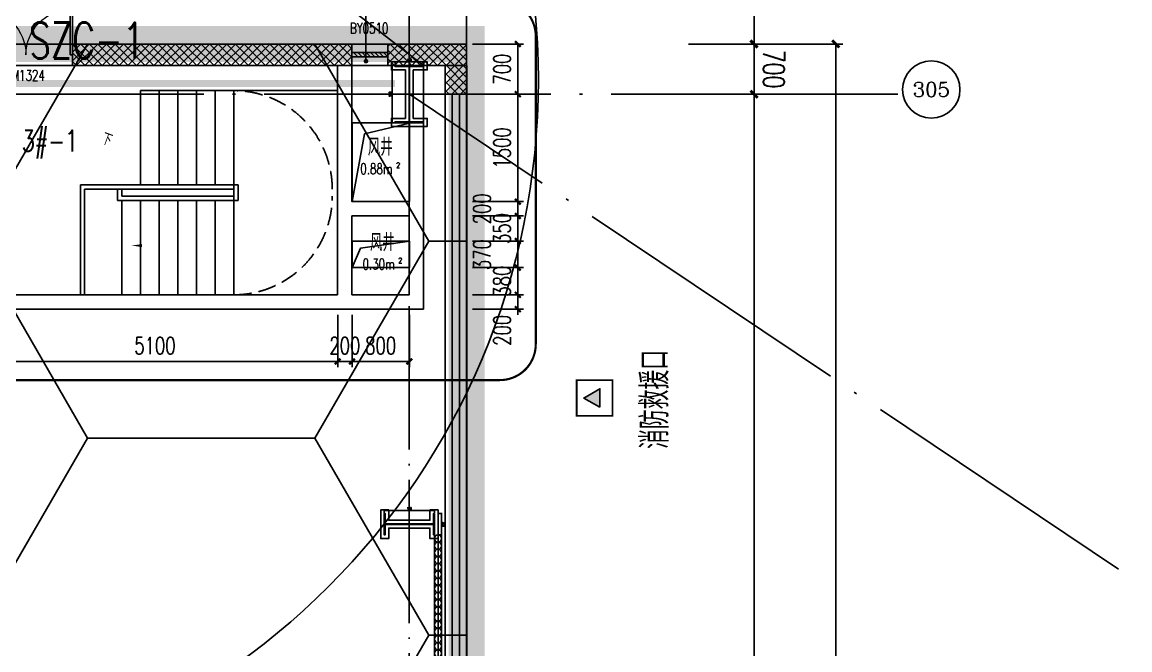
# Model space of a CAD drawing. Extents: x -821772 to -21949, y 506164 to 1049594.
# Drawn here: x -134257 to -118800, y 612966 to 621725 of the extents above; entities that cross this region are included whole.
import ezdxf
from ezdxf.enums import TextEntityAlignment as Align
from ezdxf.xclip import XClip

# ---------------------------------------------------------------- set-up
doc = ezdxf.new("R2010")
doc.units = 0
doc.header["$LTSCALE"] = 1000
doc.header["$MEASUREMENT"] = 0
doc.header["$XCLIPFRAME"] = 2
for name, pattern in [('10平面20250807_t3$0$CENTER', [2, 1.25, -0.25, 0.25, -0.25]), ('10平面20250807_t3$0$DASH', [0.35, 0.25, -0.1]), ('10平面20250807_t3$0$DOTE', [2.42, 2, -0.2, 0.02, -0.2]), ('DASH', [0.35, 0.25, -0.1])]:
    doc.linetypes.add(name, pattern=pattern)
doc.layers.get('Defpoints').update_dxf_attribs({"color": 210})
for name, color, linetype, lineweight in [('1-防火分区线', 201, 'DASH', 50), ('10平面20250807_t3$0$THIN', 8, 'Continuous', 0), ('10平面20250807_t3$0$柱间支撑', 8, '10平面20250807_t3$0$CENTER', 0)]:
    doc.layers.add(name, color=color, linetype=linetype, lineweight=lineweight)
for name, color, linetype in [('10平面20250807_t3$0$10平面$0$WINDOW', 8, 'Continuous'), ('10平面20250807_t3$0$10平面$0$WINDOW_TEXT', 8, 'Continuous'), ('10平面20250807_t3$0$A-AXIS-D', 8, 'Continuous'), ('10平面20250807_t3$0$A-AXIS-DOTE', 8, '10平面20250807_t3$0$DOTE'), ('10平面20250807_t3$0$A-AXIS-DP', 8, 'Continuous'), ('10平面20250807_t3$0$A-AXIS-SYMB', 8, 'Continuous'), ('10平面20250807_t3$0$A-HATCH-2', 8, 'Continuous'), ('10平面20250807_t3$0$A-HRAIL', 8, 'Continuous'), ('10平面20250807_t3$0$A-LIN-V', 8, 'Continuous'), ('10平面20250807_t3$0$A-STAIR', 8, 'Continuous'), ('10平面20250807_t3$0$A-TEXT', 8, 'Continuous'), ('10平面20250807_t3$0$A-WINDOW', 8, 'Continuous'), ('10平面20250807_t3$0$A-防火门窗', 8, 'Continuous'), ('10平面20250807_t3$0$AS-COLN', 8, 'Continuous'), ('10平面20250807_t3$0$AS-WALL', 8, 'Continuous'), ('10平面20250807_t3$0$AS-结构边线层', 8, 'Continuous'), ('10平面20250807_t3$0$CURTWALL', 8, 'Continuous'), ('10平面20250807_t3$0$DIM_ELEV', 8, 'Continuous'), ('10平面20250807_t3$0$DIM_SYMB', 8, 'Continuous'), ('10平面20250807_t3$0$PUB_HATCH', 8, 'Continuous'), ('10平面20250807_t3$0$PUB_TEXT', 8, 'Continuous'), ('10平面20250807_t3$0$RP-N2-01$0$$0$A-WIND-J', 8, 'Continuous'), ('10平面20250807_t3$0$RP-N2-01$0$A-WIND-J', 8, 'Continuous'), ('10平面20250807_t3$0$SB_ZF消火栓', 10, 'Continuous'), ('10平面20250807_t3$0$SB_ZF消火栓M', 10, 'Continuous'), ('10平面20250807_t3$0$建-文字', 8, 'Continuous'), ('10平面20250807_t3$0$建-窗', 8, 'Continuous'), ('10平面20250807_t3$0$建-箭头', 8, 'Continuous'), ('10平面20250807_t3$0$建-门窗编号', 8, 'Continuous'), ('PUB_HATCH', 8, 'Continuous')]:
    doc.layers.add(name, color=color, linetype=linetype)
doc.styles.add('10平面20250807_t3$0$10平面$0$_TCH_WINDOW', font='SIMPLEX', dxfattribs={"height": 3.5, "bigfont": 'GBCBIG'})
doc.styles.add('10平面20250807_t3$0$_TCH_AXIS', font='COMPLEX', dxfattribs={"bigfont": 'GBCBIG'})
doc.styles.add('10平面20250807_t3$0$_TCH_DIM', font='SIMPLEX', dxfattribs={"bigfont": 'GBCBIG'})
doc.styles.add('10平面20250807_t3$0$_TCH_DIM_T3', font='SIMPLEX', dxfattribs={"width": 0.705882, "bigfont": 'GBCBIG'})
doc.styles.add('10平面20250807_t3$0$A-AREA', font='SIMPLEX', dxfattribs={"bigfont": 'GBCBIG'})
doc.styles.add('10平面20250807_t3$0$A-DIM_T3', font='SIMPLEX', dxfattribs={"width": 0.705882, "bigfont": 'GBCBIG'})
doc.styles.add('10平面20250807_t3$0$A-STANDARD', font='SIMPLEX', dxfattribs={"bigfont": 'GBCBIG'})
doc.styles.add('10平面20250807_t3$0$A-WIN-LABEL', font='SIMPLEX', dxfattribs={"bigfont": 'GBCBIG'})
doc.styles.add('10平面20250807_t3$0$TSSD_Rein', font='tj-romans1.shx', dxfattribs={"width": 0.7, "bigfont": 'tj-hztxt.shx'})
doc.dimstyles.new('10平面20250807_t3$0$_TCH_ARCH&&10', dxfattribs={"dimtxt": 29.75, "dimasz": 10, "dimexe": 10, "dimexo": 10, "dimgap": 12.625, "dimtad": 1, "dimdec": 0, "dimzin": 0, "dimdsep": 46, "dimtxsty": '10平面20250807_t3$0$_TCH_DIM_T3', "dimblk": '10平面20250807_t3$0$_ArchTick', "dimcen": 0.09, "dimclrt": 7, "dimazin": 2, "dimtfac": 1, "dimtdec": 0, "dimtix": 1, "dimtmove": 2, "dimatfit": 3, "dimfxl": 0, "dimtolj": 1, "dimtzin": 0, "dimarcsym": 0})
doc.dimstyles.new('10平面20250807_t3$0$_TCH_ARCH&&100', dxfattribs={"dimtxt": 297.5, "dimasz": 100, "dimexe": 100, "dimexo": 100, "dimgap": 126.25, "dimtad": 1, "dimdec": 0, "dimzin": 0, "dimdsep": 46, "dimtxsty": '10平面20250807_t3$0$_TCH_DIM_T3', "dimblk": '10平面20250807_t3$0$_ArchTick', "dimcen": 0.09, "dimclrt": 7, "dimazin": 2, "dimtfac": 1, "dimtdec": 0, "dimtix": 1, "dimtmove": 2, "dimatfit": 3, "dimfxl": 0, "dimtolj": 1, "dimtzin": 0, "dimarcsym": 0})
doc.dimstyles.new('10平面20250807_t3$0$_TCH_ARCH&&80', dxfattribs={"dimtxt": 238, "dimasz": 80, "dimexe": 80, "dimexo": 80, "dimgap": 101, "dimtad": 1, "dimdec": 0, "dimzin": 0, "dimdsep": 46, "dimtxsty": '10平面20250807_t3$0$_TCH_DIM_T3', "dimblk": '10平面20250807_t3$0$_ArchTick', "dimcen": 0.09, "dimclrt": 7, "dimazin": 2, "dimtfac": 1, "dimtdec": 0, "dimtix": 1, "dimtmove": 2, "dimatfit": 3, "dimfxl": 0, "dimtolj": 1, "dimtzin": 0, "dimarcsym": 0})
doc.dimstyles.new('10平面20250807_t3$0$A-DIM&&100', dxfattribs={"dimtxt": 297.5, "dimasz": 100, "dimexe": 100, "dimexo": 100, "dimgap": 126.25, "dimtad": 1, "dimdec": 0, "dimzin": 0, "dimdsep": 46, "dimtxsty": '10平面20250807_t3$0$A-DIM_T3', "dimblk": '10平面20250807_t3$0$_ArchTick', "dimcen": 0.09, "dimclrt": 7, "dimazin": 2, "dimtfac": 1, "dimtdec": 0, "dimtix": 1, "dimtmove": 2, "dimatfit": 3, "dimfxl": 0, "dimtolj": 1, "dimtzin": 0, "dimarcsym": 0})
pattern_1 = [(45, (60, 0), (-60.000061, 60.000061), []), (135, (60, 0), (-60.000061, -60.000061), [])]

# ---------------------------------------------------------------- blocks, each defined once
blk = doc.blocks.new('10平面20250807_t3$0$_ArchTick')
at = {"color": 0, "linetype": 'ByBlock', "const_width": 0.4}
blk.add_lwpolyline([(-0.5, -0.5), (0.5, 0.5)], dxfattribs=at)
blk = doc.blocks.new('*D9966')
at = {"layer": '10平面20250807_t3$0$A-AXIS-D', "color": 0, "lineweight": -2}
for p, q in [((95776, -165400), (96792, -165400)), ((96692, -165400), (96692, -183400)), ((95776, -183400), (96792, -183400))]:
    blk.add_line(p, q, dxfattribs=at)
at = {"layer": 'Defpoints', "color": 0}
for p in [(95676, -165400), (95676, -183400), (96692, -183400)]:
    blk.add_point(p, dxfattribs=at)
at = {"layer": '10平面20250807_t3$0$A-AXIS-D', "color": 0, "lineweight": -2, "xscale": 100, "yscale": 100, "zscale": 100}
for p, rotation in [((96692, -165400), 90), ((96692, -183400), 270)]:
    blk.add_blockref('10平面20250807_t3$0$_ArchTick', p, dxfattribs=dict(at, rotation=rotation))
at = {"layer": '10平面20250807_t3$0$A-AXIS-D', "color": 7, "insert": (96967, -174400), "char_height": 297.5, "attachment_point": 5, "rotation": 270, "style": '10平面20250807_t3$0$A-DIM_T3'}
blk.add_mtext('\\A1;18000', dxfattribs=at)
blk = doc.blocks.new('*D9967')
at = {"layer": '10平面20250807_t3$0$A-AXIS-D', "color": 0, "lineweight": -2}
for p, q in [((95776, -183400), (96792, -183400)), ((96692, -183400), (96692, -184100)), ((95776, -184100), (96792, -184100))]:
    blk.add_line(p, q, dxfattribs=at)
at = {"layer": 'Defpoints', "color": 0}
for p in [(95676, -183400), (95676, -184100), (96692, -184100)]:
    blk.add_point(p, dxfattribs=at)
at = {"layer": '10平面20250807_t3$0$A-AXIS-D', "color": 0, "lineweight": -2, "xscale": 100, "yscale": 100, "zscale": 100}
for p, rotation in [((96692, -183400), 90), ((96692, -184100), 270)]:
    blk.add_blockref('10平面20250807_t3$0$_ArchTick', p, dxfattribs=dict(at, rotation=rotation))
at = {"layer": '10平面20250807_t3$0$A-AXIS-D', "color": 7, "insert": (96967, -183750), "char_height": 297.5, "attachment_point": 5, "rotation": 270, "style": '10平面20250807_t3$0$A-DIM_T3'}
blk.add_mtext('\\A1;700', dxfattribs=at)
blk = doc.blocks.new('*D9968')
at = {"layer": '10平面20250807_t3$0$A-AXIS-D', "color": 0, "lineweight": -2}
for p, q in [((95776, -184100), (96792, -184100)), ((96692, -184100), (96692, -202050)), ((95776, -202050), (96792, -202050))]:
    blk.add_line(p, q, dxfattribs=at)
at = {"layer": 'Defpoints', "color": 0}
for p in [(95676, -184100), (95676, -202050), (96692, -202050)]:
    blk.add_point(p, dxfattribs=at)
at = {"layer": '10平面20250807_t3$0$A-AXIS-D', "color": 0, "lineweight": -2, "xscale": 100, "yscale": 100, "zscale": 100}
for p, rotation in [((96692, -184100), 90), ((96692, -202050), 270)]:
    blk.add_blockref('10平面20250807_t3$0$_ArchTick', p, dxfattribs=dict(at, rotation=rotation))
at = {"layer": '10平面20250807_t3$0$A-AXIS-D', "color": 7, "insert": (96967, -193075), "char_height": 297.5, "attachment_point": 5, "rotation": 270, "style": '10平面20250807_t3$0$A-DIM_T3'}
blk.add_mtext('\\A1;17950', dxfattribs=at)
blk = doc.blocks.new('*D10047')
at = {"layer": '10平面20250807_t3$0$A-AXIS-D', "color": 0, "lineweight": -2}
for p, q in [((96036, -183400), (97932, -183400)), ((97832, -183400), (97832, -256600)), ((96036, -256600), (97932, -256600))]:
    blk.add_line(p, q, dxfattribs=at)
at = {"layer": 'Defpoints', "color": 0}
for p in [(95936, -183400), (95936, -256600), (97832, -256600)]:
    blk.add_point(p, dxfattribs=at)
at = {"layer": '10平面20250807_t3$0$A-AXIS-D', "color": 0, "lineweight": -2, "xscale": 100, "yscale": 100, "zscale": 100}
for p, rotation in [((97832, -183400), 90), ((97832, -256600), 270)]:
    blk.add_blockref('10平面20250807_t3$0$_ArchTick', p, dxfattribs=dict(at, rotation=rotation))
at = {"layer": '10平面20250807_t3$0$A-AXIS-D', "color": 7, "insert": (98107, -220000), "char_height": 297.5, "attachment_point": 5, "rotation": 270, "style": '10平面20250807_t3$0$_TCH_DIM_T3'}
blk.add_mtext('\\A1;73200', dxfattribs=at)
blk = doc.blocks.new('10平面20250807_t3$0$43243')
at = {"layer": '10平面20250807_t3$0$AS-结构边线层'}
blk.add_lwpolyline([(-155994, 548520), (-146454, 548520), (-146454, 549070), (-144354, 549070), (-144354, 548520), (-128354, 548520), (-128354, 548810), (-128054, 548810), (-128054, 561350), (-131054, 561350), (-131054, 565490), (-128054, 565490), (-128054, 594490), (-131055, 594490), (-131055, 601390), (-128054, 601390), (-128054, 621120), (-128354, 621120), (-144354, 621120), (-144354, 620570), (-146454, 620570), (-146454, 621120), (-155994, 621120)], dxfattribs=at)
at = {"layer": '10平面20250807_t3$0$AS-结构边线层', "ltscale": 100}
for points in [[(-129654, 620320), (-128854, 620320), (-128854, 619220), (-129654, 619220)], [(-129654, 618670), (-128854, 618670), (-128854, 618300), (-129654, 618300)]]:
    blk.add_lwpolyline(points, close=True, dxfattribs=at)
for points in [[(-129654, 619220), (-129480, 620165), (-128854, 620315)], [(-129654, 618300), (-129535, 618572), (-128854, 618670)]]:
    blk.add_lwpolyline(points, dxfattribs=at)
blk = doc.blocks.new('*D10492')
at = {"layer": '10平面20250807_t3$0$A-AXIS-DP', "color": 0, "lineweight": -2}
for p, q in [((-165054, 621030), (-165054, 621079)), ((-165054, 621069), (-164654, 621069)), ((-164654, 621030), (-164654, 621079))]:
    blk.add_line(p, q, dxfattribs=at)
at = {"layer": 'Defpoints', "color": 0}
for p in [(-164654, 621069), (-165054, 621020), (-164654, 621020)]:
    blk.add_point(p, dxfattribs=at)
at = {"layer": '10平面20250807_t3$0$A-AXIS-DP', "color": 0, "lineweight": -2, "xscale": 10, "yscale": 10, "zscale": 10, "rotation": 180}
blk.add_blockref('10平面20250807_t3$0$_ArchTick', (-165054, 621069), dxfattribs=at)
at = {"layer": '10平面20250807_t3$0$A-AXIS-DP', "color": 0, "lineweight": -2, "xscale": 10, "yscale": 10, "zscale": 10}
blk.add_blockref('10平面20250807_t3$0$_ArchTick', (-164654, 621069), dxfattribs=at)
at = {"layer": '10平面20250807_t3$0$A-AXIS-DP', "color": 7, "insert": (-164854, 621096), "char_height": 29.8, "attachment_point": 5, "style": '10平面20250807_t3$0$_TCH_DIM_T3'}
blk.add_mtext('\\A1;400', dxfattribs=at)
blk = doc.blocks.new('*D10493')
at = {"layer": '10平面20250807_t3$0$A-AXIS-DP', "color": 0, "lineweight": -2}
for p, q in [((-165064, 621020), (-165105, 621020)), ((-165095, 620220), (-165095, 621020)), ((-165064, 620220), (-165105, 620220))]:
    blk.add_line(p, q, dxfattribs=at)
at = {"layer": 'Defpoints', "color": 0}
for p in [(-165095, 621020), (-165054, 621020), (-165054, 620220)]:
    blk.add_point(p, dxfattribs=at)
at = {"layer": '10平面20250807_t3$0$A-AXIS-DP', "color": 0, "lineweight": -2, "xscale": 10, "yscale": 10, "zscale": 10}
for p, rotation in [((-165095, 621020), 90), ((-165095, 620220), 270)]:
    blk.add_blockref('10平面20250807_t3$0$_ArchTick', p, dxfattribs=dict(at, rotation=rotation))
at = {"layer": '10平面20250807_t3$0$A-AXIS-DP', "color": 7, "insert": (-165123, 620620), "char_height": 29.8, "attachment_point": 5, "rotation": 90, "style": '10平面20250807_t3$0$_TCH_DIM_T3'}
blk.add_mtext('\\A1;800', dxfattribs=at)
blk = doc.blocks.new('*D10488')
at = {"layer": '10平面20250807_t3$0$A-AXIS-DP', "color": 0, "lineweight": -2}
for p, q in [((-195790, 766880), (-195790, 766929)), ((-195790, 766919), (-195490, 766919)), ((-195490, 766880), (-195490, 766929))]:
    blk.add_line(p, q, dxfattribs=at)
at = {"layer": 'Defpoints', "color": 0}
for p in [(-195790, 766870), (-195490, 766919), (-195490, 766870)]:
    blk.add_point(p, dxfattribs=at)
at = {"layer": '10平面20250807_t3$0$A-AXIS-DP', "color": 0, "lineweight": -2, "xscale": 10, "yscale": 10, "zscale": 10, "rotation": 180}
blk.add_blockref('10平面20250807_t3$0$_ArchTick', (-195790, 766919), dxfattribs=at)
at = {"layer": '10平面20250807_t3$0$A-AXIS-DP', "color": 0, "lineweight": -2, "xscale": 10, "yscale": 10, "zscale": 10}
blk.add_blockref('10平面20250807_t3$0$_ArchTick', (-195490, 766919), dxfattribs=at)
at = {"layer": '10平面20250807_t3$0$A-AXIS-DP', "color": 7, "insert": (-195640, 766946), "char_height": 29.8, "attachment_point": 5, "style": '10平面20250807_t3$0$_TCH_DIM_T3'}
blk.add_mtext('\\A1;300', dxfattribs=at)
blk = doc.blocks.new('*D10489')
at = {"layer": '10平面20250807_t3$0$A-AXIS-DP', "color": 0, "lineweight": -2}
for p, q in [((-195800, 766820), (-195841, 766820)), ((-195831, 766120), (-195831, 766820)), ((-195800, 766120), (-195841, 766120))]:
    blk.add_line(p, q, dxfattribs=at)
at = {"layer": 'Defpoints', "color": 0}
for p in [(-195831, 766820), (-195790, 766820), (-195790, 766120)]:
    blk.add_point(p, dxfattribs=at)
at = {"layer": '10平面20250807_t3$0$A-AXIS-DP', "color": 0, "lineweight": -2, "xscale": 10, "yscale": 10, "zscale": 10}
for p, rotation in [((-195831, 766820), 90), ((-195831, 766120), 270)]:
    blk.add_blockref('10平面20250807_t3$0$_ArchTick', p, dxfattribs=dict(at, rotation=rotation))
at = {"layer": '10平面20250807_t3$0$A-AXIS-DP', "color": 7, "insert": (-195859, 766470), "char_height": 29.8, "attachment_point": 5, "rotation": 90, "style": '10平面20250807_t3$0$_TCH_DIM_T3'}
blk.add_mtext('\\A1;700', dxfattribs=at)
blk = doc.blocks.new('10平面20250807_t3$0$RP-N2-01$0$$0$xfjy')
at = {"layer": '10平面20250807_t3$0$RP-N2-01$0$$0$A-WIND-J'}
h = blk.add_hatch(color=256, dxfattribs=at)
h.dxf.hatch_style = 1
h.paths.add_polyline_path([(1141876, -26214), (1142135, -26214), (1142005, -25989)])
at = {"layer": '10平面20250807_t3$0$RP-N2-01$0$$0$A-WIND-J', "const_width": 25}
blk.add_lwpolyline([(1141755, -25889), (1141755, -26389), (1142255, -26389), (1142255, -25889)], close=True, dxfattribs=at)
at = {"layer": '10平面20250807_t3$0$RP-N2-01$0$$0$A-WIND-J'}
for points in [[(1141755, -26389), (1142255, -26389), (1142255, -25889), (1141755, -25889)], [(1141876, -26214), (1142135, -26214), (1142005, -25989)]]:
    blk.add_lwpolyline(points, close=True, dxfattribs=at)
blk = doc.blocks.new('10平面20250807_t3$0$RP-N2-01$0$xfjy')
at = {"layer": '10平面20250807_t3$0$RP-N2-01$0$$0$A-WIND-J'}
blk.add_blockref('10平面20250807_t3$0$RP-N2-01$0$$0$xfjy', (0, 0), dxfattribs=at)
blk = doc.blocks.new('10平面20250807_t3$0$1232')
at = {"layer": '10平面20250807_t3$0$RP-N2-01$0$A-WIND-J', "rotation": 90}
blk.add_blockref('10平面20250807_t3$0$RP-N2-01$0$xfjy', (-152409, -525525, 0), dxfattribs=at)
at = {"layer": '10平面20250807_t3$0$A-TEXT', "style": '10平面20250807_t3$0$_TCH_DIM'}
blk.add_text('消防救援口', height=384.1, rotation=90, dxfattribs=at).set_placement((-125237, 615769, 0))
blk = doc.blocks.new('10平面20250807_t3$0$3132')
at = {"layer": '10平面20250807_t3$0$DIM_ELEV', "linetype": '10平面20250807_t3$0$DASH', "const_width": 30}
blk.add_lwpolyline([(-136740, 622030), (-127590, 622030, -0.414214), (-127090, 621530), (-127090, 617230, -0.414214), (-127590, 616730), (-136740, 616730, -0.414214), (-137240, 617230), (-137240, 621530, -0.414214)], format="xyb", close=True, dxfattribs=at)
blk = doc.blocks.new('10平面20250807_t3$0$23124232432')
at = {"layer": '10平面20250807_t3$0$柱间支撑', "const_width": 100}
blk.add_lwpolyline([(-129054, 620870), (-137654, 620870)], dxfattribs=at)
at = {"layer": '10平面20250807_t3$0$THIN', "style": '10平面20250807_t3$0$TSSD_Rein', "width": 0.7}
blk.add_text('SZC-1', height=500, dxfattribs=at).set_placement((-133354, 621070), align=Align.BOTTOM_CENTER)
blk = doc.blocks.new('10平面20250807_t3$0$99平面图例外参$0$$LinePat$圆环')
for points in [[(0, 150), (300, 150)], [(0, 0), (300, 0)], [(0, -150), (300, -150)]]:
    blk.add_lwpolyline(points)
at = {"color": 0}
blk.add_circle((150, 0), 150, dxfattribs=at)
blk = doc.blocks.new('10平面20250807_t3$0$34242343243')
at = {"layer": '10平面20250807_t3$0$A-HRAIL', "xscale": -0.3341019207554806, "yscale": 0.3333333333333333, "zscale": 0.3333333333333333, "rotation": 90}
for p in [(-128454, 614570), (-128454, 614469), (-128454, 614369), (-128454, 614269), (-128454, 614169), (-128454, 614068), (-128454, 613968), (-128454, 613868), (-128454, 613768), (-128454, 613667), (-128454, 613567), (-128454, 613467), (-128454, 613367), (-128454, 613267), (-128454, 613166), (-128454, 613066), (-128454, 612966)]:
    blk.add_blockref('10平面20250807_t3$0$99平面图例外参$0$$LinePat$圆环', p, dxfattribs=at)
blk = doc.blocks.new('10平面20250807_t3$0$324324')
at = {"layer": '10平面20250807_t3$0$A-STAIR'}
for p, q in [((-28320, -15058), (-28320, -13743)), ((-28060, -15058), (-28060, -13743)), ((-27800, -15058), (-27800, -13743)), ((-27540, -15058), (-27540, -13743)), ((-27280, -15058), (-27280, -13743)), ((-27020, -15058), (-27020, -13743)), ((-25570, -13743), (-27020, -13743)), ((-27020, -13743), (-27020, -16593)), ((-25570, -16593), (-25570, -13743)), ((-26960, -15058), (-29160, -15058)), ((-29160, -15058), (-29160, -16593)), ((-27020, -15118), (-29100, -15118)), ((-29100, -15118), (-29100, -16593)), ((-28640, -15278), (-28640, -15118)), ((-27020, -15118), (-28580, -15118)), ((-28580, -15218), (-28580, -15118)), ((-27020, -15218), (-27020, -15118)), ((-26960, -15278), (-26960, -15058)), ((-28640, -15278), (-26960, -15278)), ((-28580, -15218), (-27020, -15218)), ((-28580, -15218), (-27020, -15218)), ((-28580, -15278), (-28580, -16593)), ((-28320, -15278), (-28320, -16593)), ((-28060, -15278), (-28060, -16593)), ((-27800, -15278), (-27800, -16593)), ((-27540, -15278), (-27540, -16593)), ((-27280, -15278), (-27280, -16593)), ((-27020, -15278), (-27020, -16593)), ((-27020, -16593), (-25570, -16593))]:
    blk.add_line(p, q, dxfattribs=at)
at = {"layer": '10平面20250807_t3$0$A-WINDOW', "color": 9, "linetype": '10平面20250807_t3$0$DASH'}
for points in [[(-27020, -13743, -0.414214), (-25645, -15118)], [(-27020, -16593, 0.414214), (-25645, -15218)]]:
    blk.add_lwpolyline(points, format="xyb", dxfattribs=at)
blk = doc.blocks.new('10平面20250807_t3$0$A$C5D961328')
at = {"layer": '10平面20250807_t3$0$A-LIN-V', "ltscale": 500}
blk.add_circle((350, 40), 10001, dxfattribs=at)
blk = doc.blocks.new('10平面20250807_t3$0$we42342343234')
at = {"layer": '10平面20250807_t3$0$SB_ZF消火栓M', "xscale": -1, "rotation": 180}
blk.add_blockref('10平面20250807_t3$0$A$C5D961328', (-137404, 620960), dxfattribs=at)
blk = doc.blocks.new('10平面20250807_t3$0$234243242332')
at = {"layer": '10平面20250807_t3$0$SB_ZF消火栓'}
blk.add_blockref('10平面20250807_t3$0$we42342343234', (0, 0), dxfattribs=at)
blk = doc.blocks.new('*D11705')
at = {"layer": '10平面20250807_t3$0$A-AXIS-DP', "color": 0, "lineweight": -2}
for p, q in [((-129654, 617640), (-129654, 616910)), ((-128854, 617640), (-128854, 616910)), ((-129654, 616990), (-128854, 616990))]:
    blk.add_line(p, q, dxfattribs=at)
at = {"layer": 'Defpoints', "color": 0}
for p in [(-129654, 617720), (-128854, 617720), (-128854, 616990)]:
    blk.add_point(p, dxfattribs=at)
at = {"layer": '10平面20250807_t3$0$A-AXIS-DP', "color": 0, "lineweight": -2, "xscale": 80, "yscale": 80, "zscale": 80, "rotation": 180}
blk.add_blockref('10平面20250807_t3$0$_ArchTick', (-129654, 616990), dxfattribs=at)
at = {"layer": '10平面20250807_t3$0$A-AXIS-DP', "color": 0, "lineweight": -2, "xscale": 80, "yscale": 80, "zscale": 80}
blk.add_blockref('10平面20250807_t3$0$_ArchTick', (-128854, 616990), dxfattribs=at)
at = {"layer": '10平面20250807_t3$0$A-AXIS-DP', "color": 7, "insert": (-129254, 617210), "char_height": 238, "attachment_point": 5, "style": '10平面20250807_t3$0$_TCH_DIM_T3'}
blk.add_mtext('\\A1;800', dxfattribs=at)
blk = doc.blocks.new('*D11706')
at = {"layer": '10平面20250807_t3$0$A-AXIS-DP', "color": 0, "lineweight": -2}
for p, q in [((-129854, 617640), (-129854, 616910)), ((-129654, 617640), (-129654, 616910)), ((-129854, 616990), (-129934, 616990)), ((-129854, 616990), (-129654, 616990)), ((-129654, 616990), (-129574, 616990))]:
    blk.add_line(p, q, dxfattribs=at)
at = {"layer": 'Defpoints', "color": 0}
for p in [(-129854, 617720), (-129654, 617720), (-129654, 616990)]:
    blk.add_point(p, dxfattribs=at)
at = {"layer": '10平面20250807_t3$0$A-AXIS-DP', "color": 0, "lineweight": -2, "xscale": 80, "yscale": 80, "zscale": 80}
blk.add_blockref('10平面20250807_t3$0$_ArchTick', (-129854, 616990), dxfattribs=at)
at = {"layer": '10平面20250807_t3$0$A-AXIS-DP', "color": 0, "lineweight": -2, "xscale": 80, "yscale": 80, "zscale": 80, "rotation": 180}
blk.add_blockref('10平面20250807_t3$0$_ArchTick', (-129654, 616990), dxfattribs=at)
at = {"layer": '10平面20250807_t3$0$A-AXIS-DP', "color": 7, "insert": (-129754, 617210), "char_height": 238, "attachment_point": 5, "style": '10平面20250807_t3$0$_TCH_DIM_T3'}
blk.add_mtext('\\A1;200', dxfattribs=at)
blk = doc.blocks.new('*D11707')
at = {"layer": '10平面20250807_t3$0$A-AXIS-DP', "color": 0, "lineweight": -2}
for p, q in [((-134954, 617640), (-134954, 616910)), ((-129854, 617640), (-129854, 616910)), ((-134954, 616990), (-129854, 616990))]:
    blk.add_line(p, q, dxfattribs=at)
at = {"layer": 'Defpoints', "color": 0}
for p in [(-134954, 617720), (-129854, 617720), (-129854, 616990)]:
    blk.add_point(p, dxfattribs=at)
at = {"layer": '10平面20250807_t3$0$A-AXIS-DP', "color": 0, "lineweight": -2, "xscale": 80, "yscale": 80, "zscale": 80, "rotation": 180}
blk.add_blockref('10平面20250807_t3$0$_ArchTick', (-134954, 616990), dxfattribs=at)
at = {"layer": '10平面20250807_t3$0$A-AXIS-DP', "color": 0, "lineweight": -2, "xscale": 80, "yscale": 80, "zscale": 80}
blk.add_blockref('10平面20250807_t3$0$_ArchTick', (-129854, 616990), dxfattribs=at)
at = {"layer": '10平面20250807_t3$0$A-AXIS-DP', "color": 7, "insert": (-132404, 617210), "char_height": 238, "attachment_point": 5, "style": '10平面20250807_t3$0$_TCH_DIM_T3'}
blk.add_mtext('\\A1;5100', dxfattribs=at)
blk = doc.blocks.new('*D11820')
at = {"layer": '10平面20250807_t3$0$A-AXIS-DP', "color": 0, "lineweight": -2}
for p, q in [((-127340, 617920), (-127340, 618000)), ((-127974, 617920), (-127260, 617920)), ((-127340, 617720), (-127340, 617920)), ((-127974, 617720), (-127260, 617720)), ((-127340, 617720), (-127340, 617640))]:
    blk.add_line(p, q, dxfattribs=at)
at = {"layer": 'Defpoints', "color": 0}
for p in [(-128054, 617920), (-127340, 617920), (-128054, 617720)]:
    blk.add_point(p, dxfattribs=at)
at = {"layer": '10平面20250807_t3$0$A-AXIS-DP', "color": 0, "lineweight": -2, "xscale": 80, "yscale": 80, "zscale": 80}
for p, rotation in [((-127340, 617920), 270), ((-127340, 617720), 90)]:
    blk.add_blockref('10平面20250807_t3$0$_ArchTick', p, dxfattribs=dict(at, rotation=rotation))
at = {"layer": '10平面20250807_t3$0$A-AXIS-DP', "color": 7, "insert": (-127560, 617424), "char_height": 238, "attachment_point": 5, "rotation": 90, "style": '10平面20250807_t3$0$_TCH_DIM_T3'}
blk.add_mtext('\\A1;200', dxfattribs=at)
blk = doc.blocks.new('*D11821')
at = {"layer": '10平面20250807_t3$0$A-AXIS-DP', "color": 0, "lineweight": -2}
for p, q in [((-127974, 618300), (-127260, 618300)), ((-127340, 618300), (-127340, 618380)), ((-127340, 617920), (-127340, 618300)), ((-127974, 617920), (-127260, 617920)), ((-127340, 617920), (-127340, 617840))]:
    blk.add_line(p, q, dxfattribs=at)
at = {"layer": 'Defpoints', "color": 0}
for p in [(-128054, 618300), (-127340, 618300), (-128054, 617920)]:
    blk.add_point(p, dxfattribs=at)
at = {"layer": '10平面20250807_t3$0$A-AXIS-DP', "color": 0, "lineweight": -2, "xscale": 80, "yscale": 80, "zscale": 80}
for p, rotation in [((-127340, 618300), 270), ((-127340, 617920), 90)]:
    blk.add_blockref('10平面20250807_t3$0$_ArchTick', p, dxfattribs=dict(at, rotation=rotation))
at = {"layer": '10平面20250807_t3$0$A-AXIS-DP', "color": 7, "insert": (-127560, 618110), "char_height": 238, "attachment_point": 5, "rotation": 90, "style": '10平面20250807_t3$0$_TCH_DIM_T3'}
blk.add_mtext('\\A1;380', dxfattribs=at)
blk = doc.blocks.new('*D11822')
at = {"layer": '10平面20250807_t3$0$A-AXIS-DP', "color": 0, "lineweight": -2}
for p, q in [((-127974, 618670), (-127260, 618670)), ((-127340, 618300), (-127340, 618670)), ((-127974, 618300), (-127260, 618300))]:
    blk.add_line(p, q, dxfattribs=at)
at = {"layer": 'Defpoints', "color": 0}
for p in [(-128054, 618670), (-127340, 618670), (-128054, 618300)]:
    blk.add_point(p, dxfattribs=at)
at = {"layer": '10平面20250807_t3$0$A-AXIS-DP', "color": 0, "lineweight": -2, "xscale": 80, "yscale": 80, "zscale": 80}
for p, rotation in [((-127340, 618670), 90), ((-127340, 618300), 270)]:
    blk.add_blockref('10平面20250807_t3$0$_ArchTick', p, dxfattribs=dict(at, rotation=rotation))
at = {"layer": '10平面20250807_t3$0$A-AXIS-DP', "color": 7, "insert": (-127840, 618480), "char_height": 238, "attachment_point": 5, "rotation": 90, "style": '10平面20250807_t3$0$_TCH_DIM_T3'}
blk.add_mtext('\\A1;370', dxfattribs=at)
blk = doc.blocks.new('*D11823')
at = {"layer": '10平面20250807_t3$0$A-AXIS-DP', "color": 0, "lineweight": -2}
for p, q in [((-127340, 619020), (-127340, 619100)), ((-127974, 619020), (-127260, 619020)), ((-127340, 618670), (-127340, 619020)), ((-127974, 618670), (-127260, 618670)), ((-127340, 618670), (-127340, 618590))]:
    blk.add_line(p, q, dxfattribs=at)
at = {"layer": 'Defpoints', "color": 0}
for p in [(-128054, 619020), (-127340, 619020), (-128054, 618670)]:
    blk.add_point(p, dxfattribs=at)
at = {"layer": '10平面20250807_t3$0$A-AXIS-DP', "color": 0, "lineweight": -2, "xscale": 80, "yscale": 80, "zscale": 80}
for p, rotation in [((-127340, 619020), 270), ((-127340, 618670), 90)]:
    blk.add_blockref('10平面20250807_t3$0$_ArchTick', p, dxfattribs=dict(at, rotation=rotation))
at = {"layer": '10平面20250807_t3$0$A-AXIS-DP', "color": 7, "insert": (-127560, 618845), "char_height": 238, "attachment_point": 5, "rotation": 90, "style": '10平面20250807_t3$0$_TCH_DIM_T3'}
blk.add_mtext('\\A1;350', dxfattribs=at)
blk = doc.blocks.new('*D11824')
at = {"layer": '10平面20250807_t3$0$A-AXIS-DP', "color": 0, "lineweight": -2}
for p, q in [((-127974, 619220), (-127260, 619220)), ((-127340, 619220), (-127340, 619300)), ((-127340, 619020), (-127340, 619220)), ((-127974, 619020), (-127260, 619020)), ((-127340, 619020), (-127340, 618940))]:
    blk.add_line(p, q, dxfattribs=at)
at = {"layer": 'Defpoints', "color": 0}
for p in [(-128054, 619220), (-127340, 619220), (-128054, 619020)]:
    blk.add_point(p, dxfattribs=at)
at = {"layer": '10平面20250807_t3$0$A-AXIS-DP', "color": 0, "lineweight": -2, "xscale": 80, "yscale": 80, "zscale": 80}
for p, rotation in [((-127340, 619220), 270), ((-127340, 619020), 90)]:
    blk.add_blockref('10平面20250807_t3$0$_ArchTick', p, dxfattribs=dict(at, rotation=rotation))
at = {"layer": '10平面20250807_t3$0$A-AXIS-DP', "color": 7, "insert": (-127840, 619120), "char_height": 238, "attachment_point": 5, "rotation": 90, "style": '10平面20250807_t3$0$_TCH_DIM_T3'}
blk.add_mtext('\\A1;200', dxfattribs=at)
blk = doc.blocks.new('*D11825')
at = {"layer": '10平面20250807_t3$0$A-AXIS-DP', "color": 0, "lineweight": -2}
for p, q in [((-127974, 620720), (-127260, 620720)), ((-127340, 619220), (-127340, 620720)), ((-127974, 619220), (-127260, 619220))]:
    blk.add_line(p, q, dxfattribs=at)
at = {"layer": 'Defpoints', "color": 0}
for p in [(-128054, 620720), (-127340, 620720), (-128054, 619220)]:
    blk.add_point(p, dxfattribs=at)
at = {"layer": '10平面20250807_t3$0$A-AXIS-DP', "color": 0, "lineweight": -2, "xscale": 80, "yscale": 80, "zscale": 80}
for p, rotation in [((-127340, 620720), 90), ((-127340, 619220), 270)]:
    blk.add_blockref('10平面20250807_t3$0$_ArchTick', p, dxfattribs=dict(at, rotation=rotation))
at = {"layer": '10平面20250807_t3$0$A-AXIS-DP', "color": 7, "insert": (-127560, 619970), "char_height": 238, "attachment_point": 5, "rotation": 90, "style": '10平面20250807_t3$0$_TCH_DIM_T3'}
blk.add_mtext('\\A1;1500', dxfattribs=at)
blk = doc.blocks.new('*D11826')
at = {"layer": '10平面20250807_t3$0$A-AXIS-DP', "color": 0, "lineweight": -2}
for p, q in [((-127974, 621420), (-127260, 621420)), ((-127340, 620720), (-127340, 621420)), ((-127974, 620720), (-127260, 620720))]:
    blk.add_line(p, q, dxfattribs=at)
at = {"layer": 'Defpoints', "color": 0}
for p in [(-128054, 621420), (-127340, 621420), (-128054, 620720)]:
    blk.add_point(p, dxfattribs=at)
at = {"layer": '10平面20250807_t3$0$A-AXIS-DP', "color": 0, "lineweight": -2, "xscale": 80, "yscale": 80, "zscale": 80}
for p, rotation in [((-127340, 621420), 90), ((-127340, 620720), 270)]:
    blk.add_blockref('10平面20250807_t3$0$_ArchTick', p, dxfattribs=dict(at, rotation=rotation))
at = {"layer": '10平面20250807_t3$0$A-AXIS-DP', "color": 7, "insert": (-127560, 621070), "char_height": 238, "attachment_point": 5, "rotation": 90, "style": '10平面20250807_t3$0$_TCH_DIM_T3'}
blk.add_mtext('\\A1;700', dxfattribs=at)
blk = doc.blocks.new('10平面20250807_t3$0$$DorLib2D$00000002')
for p, q in [((-0.5, 0), (-0.5, 0.4875)), ((-0.475, 0.4875), (-0.5, 0.4875)), ((-0.475, 0), (-0.475, 0.4875)), ((0.475, 0), (0.475, 0.4875)), ((0.475, 0.4875), (0.5, 0.4875)), ((0.5, 0), (0.5, 0.4875)), ((-0.5, 0), (-0.475, 0)), ((0.5, 0), (0.475, 0))]:
    blk.add_line(p, q)
at = {"lineweight": 13}
for centre, start, end in [((-0.4875, 0), 0, 88.53072), ((0.4875, 0), 91.46928, 180)]:
    blk.add_arc(centre, 0.4875, start, end, dxfattribs=at)
blk = doc.blocks.new('*U10280')
at = {"color": 0}
for p, q in [((-250, 150), (250, 150)), ((250, 30), (-250, 30)), ((-250, -30), (-190, 30)), ((-190, -30), (-130, 30)), ((-130, -30), (-70, 30)), ((-70, -30), (-10, 30)), ((-10, -30), (50, 30)), ((50, -30), (110, 30)), ((110, -30), (170, 30)), ((170, -30), (230, 30)), ((250, -30), (-250, -30)), ((-250, -150), (250, -150))]:
    blk.add_line(p, q, dxfattribs=at)
for points in [[(-250, -150), (-250, 150)], [(250, -150), (250, 150)]]:
    blk.add_lwpolyline(points, dxfattribs=at)
blk = doc.blocks.new('*U10279')
at = {"color": 0, "xscale": 0.001999999996058992, "yscale": 0.003333333333333334, "zscale": 0.001999999996058992}
blk.add_blockref('*U10280', (0, 0), dxfattribs=at)
blk = doc.blocks.new('10平面20250807_t3$0$dote')
at = {"layer": '10平面20250807_t3$0$A-AXIS-D'}
blk.add_circle((99166, -184035.7), 400, dxfattribs=at)
at = {"layer": '10平面20250807_t3$0$A-AXIS-DOTE'}
blk.add_line((91882.2, -264080), (91882.2, 36662.3), dxfattribs=at)
at = {"layer": '10平面20250807_t3$0$A-AXIS-DOTE', "ltscale": 2}
for p, q in [((98696.4, -184100), (-97273.6, -184100)), ((121882.2, -204200), (91886.2, -184100))]:
    blk.add_line(p, q, dxfattribs=at)
at = {"layer": '10平面20250807_t3$0$PUB_TEXT', "style": '10平面20250807_t3$0$_TCH_AXIS'}
blk.add_text('305', height=206.28, dxfattribs=at).set_placement((98905.6, -184138.9), (99426.3, -184138.9), align=Align.FIT)
at = {"layer": '10平面20250807_t3$0$A-AXIS-D'}
for base, p1, p2, dimstyle, picture, middle in [((96692.2, -183400), (95676.4, -165400), (95676.4, -183400), '10平面20250807_t3$0$A-DIM&&100', '*D9966', (96967.2, -174400)), ((96692.2, -184100), (95676.4, -183400), (95676.4, -184100), '10平面20250807_t3$0$A-DIM&&100', '*D9967', (96967.2, -183750)), ((97831.9, -256600.1), (95936.4, -183400), (95936.4, -256600.1), '10平面20250807_t3$0$_TCH_ARCH&&100', '*D10047', (98106.9, -220000)), ((96692.2, -202050), (95676.4, -184100), (95676.4, -202050), '10平面20250807_t3$0$A-DIM&&100', '*D9968', (96967.2, -193075))]:
    dim = blk.add_linear_dim(base=base, p1=p1, p2=p2, angle=270, dimstyle=dimstyle, override={"dimgap": 0}, dxfattribs=at)
    dim.commit()
    dim.dimension.update_dxf_attribs({"geometry": picture, "text_midpoint": middle, "dimtype": 129, "text_rotation": 270})
blk = doc.blocks.new('10平面20250807_t3$0$w42343243')
at = {"layer": '10平面20250807_t3$0$A-HATCH-2'}
blk.add_lwpolyline([(-165104.2, 621070), (-164604.2, 621070), (-164604.2, 620958), (-164800.2, 620958), (-164800.2, 620282), (-164604.2, 620282), (-164604.2, 620170), (-165104.2, 620170), (-165104.2, 620282), (-164908.2, 620282), (-164908.2, 620958), (-165104.2, 620958)], close=True, dxfattribs=at)
at = {"layer": '10平面20250807_t3$0$AS-COLN', "color": 3}
blk.add_lwpolyline([(-165054.2, 621020), (-164654.2, 621020), (-164654.2, 621008), (-164850.2, 621008), (-164850.2, 620232), (-164654.2, 620232), (-164654.2, 620220), (-165054.2, 620220), (-165054.2, 620232), (-164858.2, 620232), (-164858.2, 621008), (-165054.2, 621008)], close=True, dxfattribs=at)
at = {"layer": '10平面20250807_t3$0$A-AXIS-DP'}
for p1, p2, distance, picture, middle in [((-165054.2, 621020), (-164654.2, 621020), 48.8, '*D10492', (-164854.2, 621096.2)), ((-165054.2, 620220), (-165054.2, 621020), 41.2, '*D10493', (-165122.9, 620620))]:
    dim = blk.add_aligned_dim(p1=p1, p2=p2, distance=distance, dimstyle='10平面20250807_t3$0$_TCH_ARCH&&10', dxfattribs=at)
    dim.commit()
    dim.dimension.update_dxf_attribs({"geometry": picture, "text_midpoint": middle})
blk = doc.blocks.new('10平面20250807_t3$0$nt66')
at = {"layer": '10平面20250807_t3$0$A-HATCH-2'}
blk.add_lwpolyline([(-195840, 766870), (-195440, 766870), (-195440, 766758), (-195586, 766758), (-195586, 766182), (-195440, 766182), (-195440, 766070), (-195840, 766070), (-195840, 766182), (-195694, 766182), (-195694, 766758), (-195840, 766758)], close=True, dxfattribs=at)
at = {"layer": '10平面20250807_t3$0$AS-COLN'}
blk.add_lwpolyline([(-195790, 766820), (-195490, 766820), (-195490, 766808), (-195636, 766808), (-195636, 766132), (-195490, 766132), (-195490, 766120), (-195790, 766120), (-195790, 766132), (-195644, 766132), (-195644, 766808), (-195790, 766808)], close=True, dxfattribs=at)
at = {"layer": '10平面20250807_t3$0$A-AXIS-DP'}
for p1, p2, distance, picture, middle in [((-195790, 766870), (-195490, 766870), 48.8, '*D10488', (-195640, 766946.2)), ((-195790, 766120), (-195790, 766820), 41.2, '*D10489', (-195858.7, 766470))]:
    dim = blk.add_aligned_dim(p1=p1, p2=p2, distance=distance, dimstyle='10平面20250807_t3$0$_TCH_ARCH&&10', dxfattribs=at)
    dim.commit()
    dim.dimension.update_dxf_attribs({"geometry": picture, "text_midpoint": middle})
blk = doc.blocks.new('10平面20250807_t3$0$42343')
at = {"rotation": 270}
blk.add_blockref('10平面20250807_t3$0$nt66', (-895324, 419079.5), dxfattribs=at)
at = {"layer": '10平面20250807_t3$0$A-WINDOW'}
blk.add_blockref('10平面20250807_t3$0$w42343243', (36000, 100), dxfattribs=at)
blk = doc.blocks.new('10平面20250807_t3')
at = {"layer": '10平面20250807_t3$0$PUB_HATCH'}
h = blk.add_hatch(dxfattribs=at)
h.set_pattern_fill('多孔材料', color=256, scale=30, style=0)
h.set_pattern_definition(pattern_1)
h.paths.add_polyline_path([(-129654.2, 621419.9), (-133554.2, 621419.9), (-133554.2, 621119.9), (-129654.2, 621119.9)])
h = blk.add_hatch(dxfattribs=at)
h.set_pattern_fill('多孔材料', color=256, scale=30, style=0)
h.set_pattern_definition(pattern_1)
h.paths.add_polyline_path([(-128054.2, 621419.9), (-129154.2, 621419.9), (-129154.2, 621119.9), (-128354.2, 621119.9)])
h = blk.add_hatch(dxfattribs=at)
h.set_pattern_fill('多孔材料', color=256, scale=30, style=0)
h.set_pattern_definition(pattern_1)
h.paths.add_polyline_path([(-128054.2, 620720), (-128054.2, 621419.9), (-128354.2, 621119.9), (-128354.2, 620720)])
at = {"linetype": '10平面20250807_t3$0$DASH', "ltscale": 2}
blk.add_lwpolyline([(-147254.2, 602370), (-128054.2, 602370), (-128054.2, 621119.8), (-147254.2, 621119.8)], close=True, dxfattribs=at)
at = {"layer": '10平面20250807_t3$0$10平面$0$WINDOW'}
blk.add_line((-133554.2, 621419.9), (-134854.2, 621419.9), dxfattribs=at)
at = {"layer": '10平面20250807_t3$0$A-AXIS-DOTE'}
blk.add_line((-128654.2, 621120), (-139194.2, 629284.2), dxfattribs=at)
at = {"layer": '10平面20250807_t3$0$A-AXIS-DP'}
blk.add_line((-128054.2, 620720), (-128054.2, 623380), dxfattribs=at)
at = {"layer": '10平面20250807_t3$0$A-AXIS-SYMB'}
blk.add_line((-129459.1, 621180), (-129459.1, 623430), dxfattribs=at)
at = {"layer": '10平面20250807_t3$0$A-AXIS-SYMB', "const_width": 32}
blk.add_lwpolyline([(-129459.1, 621164, 1), (-129459.1, 621196, 1)], format="xyb", close=True, dxfattribs=at)
at = {"layer": '10平面20250807_t3$0$A-STAIR'}
blk.add_line((-131304.2, 620770), (-132604.2, 620770), dxfattribs=at)
at = {"layer": '10平面20250807_t3$0$AS-WALL'}
for p, q in [((-129654.2, 621419.9), (-133554.2, 621419.9)), ((-133554.2, 621419.9), (-133554.2, 621119.9)), ((-129654.2, 621119.9), (-129654.2, 621419.9)), ((-128054.2, 621419.9), (-129154.2, 621419.9)), ((-129154.2, 621419.9), (-129154.2, 621119.9)), ((-128054.2, 620720), (-128054.2, 621419.9)), ((-133554.2, 621119.9), (-129654.2, 621119.9)), ((-129854.2, 621120), (-129854.2, 619120)), ((-129654.2, 621120), (-129854.2, 621120)), ((-129654.2, 621120), (-129654.2, 619220)), ((-129154.2, 621119.9), (-128354.2, 621119.9)), ((-128854.2, 621120), (-128854.2, 619220)), ((-128654.2, 621120), (-128854.2, 621120)), ((-128754.2, 621119.9), (-128754.2, 621119.9)), ((-128554.2, 621119.9), (-128754.2, 621119.9)), ((-128554.2, 621119.9), (-128754.2, 621119.9)), ((-128654.2, 621120), (-128654.2, 619120)), ((-128554.2, 621119.9), (-128554.2, 621119.9)), ((-128354.2, 620720), (-128354.2, 621119.9)), ((-128354.2, 620720), (-128054.2, 620720)), ((-129654.2, 619220), (-128854.2, 619220)), ((-129854.2, 619120), (-129854.2, 617920)), ((-128654.2, 619120), (-128654.2, 617720)), ((-129654.2, 619020), (-128854.2, 619020)), ((-129654.2, 619020), (-129654.2, 617920)), ((-128854.2, 619020), (-128854.2, 617920)), ((-134954.2, 617920), (-129854.2, 617920)), ((-129654.2, 617920), (-128854.2, 617920)), ((-135154.2, 617720), (-129754.2, 617720)), ((-129754.2, 617720), (-128654.2, 617720))]:
    blk.add_line(p, q, dxfattribs=at)
at = {"layer": '10平面20250807_t3$0$AS-结构边线层', "ltscale": 100}
blk.add_lwpolyline([(-129654.2, 619020), (-128854.2, 619020), (-128854.2, 617920), (-129654.2, 617920)], close=True, dxfattribs=at)
at = {"layer": '10平面20250807_t3$0$CURTWALL'}
for p, q in [((-128354.2, 620720), (-128354.2, 601540)), ((-128054.2, 620720), (-128354.2, 620720)), ((-128254.2, 620720), (-128254.2, 601540)), ((-128154.2, 620720), (-128154.2, 601540)), ((-128054.2, 620720), (-128054.2, 601540))]:
    blk.add_line(p, q, dxfattribs=at)
at = {"layer": '10平面20250807_t3$0$建-箭头'}
blk.add_lwpolyline([(-132994.2, 620082.5, 0, 0, 0), (-130884.7, 620082.5, 0, 0, 0), (-130884.7, 618607.5, 0, 0, 0), (-132734.2, 618607.5, 0, 40, 0), (-132584.2, 618607.5, 0, 0, 0)], format="xyseb", dxfattribs=at)
blk.add_blockref('10平面20250807_t3$0$1232', (0, 0))
at = {"layer": '10平面20250807_t3$0$10平面$0$WINDOW'}
ref = blk.add_blockref('10平面20250807_t3$0$$DorLib2D$00000002', (-134204.2, 621269.9), dxfattribs=dict(at, xscale=1300, yscale=-1300, zscale=300, rotation=179.9999999936631))
ref.add_attrib('A', 'LM1324', (-134484.2, 620908.1), dxfattribs={"layer": '10平面20250807_t3$0$10平面$0$WINDOW_TEXT', "ltscale": 500, "height": 148.75, "rotation": 360, "style": '10平面20250807_t3$0$10平面$0$_TCH_WINDOW', "width": 0.705882})
at = {"layer": '10平面20250807_t3$0$A-AXIS-DP'}
blk.add_blockref('10平面20250807_t3$0$3132', (0, 0), dxfattribs=at)
at = {"layer": '10平面20250807_t3$0$A-WINDOW'}
for name, p in [('10平面20250807_t3$0$43243', (0, 0)), ('10平面20250807_t3$0$42343', (0, 0)), ('10平面20250807_t3$0$324324', (-104284.7, 634512.6))]:
    blk.add_blockref(name, p, dxfattribs=at)
at = {"layer": '10平面20250807_t3$0$AS-WALL'}
blk.add_blockref('10平面20250807_t3$0$dote', (-220736.4, 804820), dxfattribs=at)
at = {"layer": '10平面20250807_t3$0$DIM_SYMB'}
blk.add_blockref('10平面20250807_t3$0$34242343243', (0, 0), dxfattribs=at)
at = {"layer": '10平面20250807_t3$0$SB_ZF消火栓', "linetype": 'Continuous'}
blk.add_blockref('10平面20250807_t3$0$234243242332', (0, 0), dxfattribs=at)
at = {"layer": '10平面20250807_t3$0$建-窗'}
ref = blk.add_blockref('*U10279', (-129404.2, 621269.9), dxfattribs=dict(at, xscale=500.000000985252, yscale=-300, zscale=300, rotation=179.9999999936634))
ref.add_attrib('A', 'BY0510', (-129681.7, 621565.6), dxfattribs={"layer": '10平面20250807_t3$0$建-门窗编号', "ltscale": 500, "height": 148.75, "rotation": 360, "style": '10平面20250807_t3$0$A-WIN-LABEL', "width": 0.705882})
at = {"layer": '10平面20250807_t3$0$柱间支撑'}
blk.add_blockref('10平面20250807_t3$0$23124232432', (0, 0), dxfattribs=at)
at = {"layer": '10平面20250807_t3$0$A-TEXT', "style": '10平面20250807_t3$0$A-STANDARD', "width": 0.705882}
blk.add_text('3#-1', height=297.5, dxfattribs=at).set_placement((-134261.3, 619920))
at = {"layer": '10平面20250807_t3$0$A-防火门窗', "style": '10平面20250807_t3$0$A-AREA'}
for p in [(-129433.6, 619860), (-129403.6, 618530)]:
    blk.add_text('风井', height=241.13, dxfattribs=at).set_placement(p)
at = {"layer": '10平面20250807_t3$0$A-防火门窗', "style": '10平面20250807_t3$0$A-AREA', "width": 0.705882}
for s, height, p in [('0.88m', 148.75, (-129537.5, 619604.1)), ('2', 74.4, (-129037.5, 619691.6)), ('0.30m', 148.75, (-129507.5, 618274.1)), ('2', 74.4, (-129007.5, 618361.6))]:
    blk.add_text(s, height=height, dxfattribs=at).set_placement(p)
at = {"layer": '10平面20250807_t3$0$建-文字', "style": '10平面20250807_t3$0$A-STANDARD'}
blk.add_text('下', height=168.8, rotation=339.92971, dxfattribs=at).set_placement((-133165.9, 620032.9))
at = {"layer": '10平面20250807_t3$0$A-AXIS-DP'}
for p1, p2, distance, picture, middle in [((-128054.2, 620720), (-128054.2, 621419.9), -714.2, '*D11826', (-127560, 621070)), ((-128054.2, 619220), (-128054.2, 620720), -714.2, '*D11825', (-127560, 619970)), ((-128054.2, 618670), (-128054.2, 619020), -714.2, '*D11823', (-127560, 618845)), ((-128054.2, 617920), (-128054.2, 618300), -714.2, '*D11821', (-127560, 618110)), ((-134954.2, 617720), (-129854.2, 617720), -730, '*D11707', (-132404.2, 617210)), ((-129854.2, 617720), (-129654.2, 617720), -730, '*D11706', (-129754.2, 617210)), ((-129654.2, 617720), (-128854.2, 617720), -730, '*D11705', (-129254.2, 617210))]:
    dim = blk.add_aligned_dim(p1=p1, p2=p2, distance=distance, dimstyle='10平面20250807_t3$0$_TCH_ARCH&&80', dxfattribs=at)
    dim.commit()
    dim.dimension.update_dxf_attribs({"geometry": picture, "text_midpoint": middle})
for base, p1, p2, picture, middle in [((-127340, 619220), (-128054.2, 619020), (-128054.2, 619220), '*D11824', (-127840, 619120)), ((-127340, 618670), (-128054.2, 618300), (-128054.2, 618670), '*D11822', (-127840, 618480)), ((-127340, 617920), (-128054.2, 617720), (-128054.2, 617920), '*D11820', (-127560, 617424))]:
    dim = blk.add_linear_dim(base=base, p1=p1, p2=p2, angle=90, dimstyle='10平面20250807_t3$0$_TCH_ARCH&&80', dxfattribs=at)
    dim.commit()
    dim.dimension.update_dxf_attribs({"geometry": picture, "text_midpoint": middle, "dimtype": 129})

msp = doc.modelspace()

# ---------------------------------------------------------------- block references
at = {"ltscale": 100}
ref = msp.add_blockref('10平面20250807_t3', (0, 0), dxfattribs=at)
XClip(ref).set_block_clipping_path([(-386212.6353242097, 506163.79756496), (-21948.7593967821, 884998.2285294847)])

# ---------------------------------------------------------------- next in the draw order: hatches: boundary and pattern name
at = {"layer": 'PUB_HATCH', "ltscale": 5000}
h = msp.add_hatch(dxfattribs=at)
h.set_pattern_fill('HONEY', color=8, scale=2000)
h.set_pattern_definition([(0, (0, 0), (4762.5, 2749.63), [3175, -6350]), (120, (0, 0), (-4762.499, 2749.631), [3175, -6350]), (60, (0, 0), (0.0006, 5499.261), [-6350, 3175])])
h.paths.add_polyline_path([(-252854.2, 548219.9), (-252854.2, 548720), (-254254.2, 548720), (-254254.2, 548219.9), (-313754.2, 548219.9), (-313754.2, 567383.2), (-296221.3, 621420), (-254254.2, 621420), (-254254.2, 620920), (-252854.2, 620920), (-252854.2, 621420), (-200254.2, 621420), (-200254.2, 620920), (-198854.2, 620920), (-198854.2, 621420), (-146254.2, 621420), (-146254.2, 620920), (-144854.2, 620920), (-144854.2, 621420), (-128054.2, 621420), (-128054.2, 548219.9), (-144854.2, 548219.9), (-144854.2, 548720), (-146254.2, 548720), (-146254.2, 548219.9), (-198854.2, 548219.9), (-198854.2, 548720), (-200254.2, 548720), (-200254.2, 548219.9)])

# ---------------------------------------------------------------- next in the draw order: linework, layer by layer
at = {"layer": '1-防火分区线', "color": 1, "linetype": 'DASH', "ltscale": 5, "const_width": 500}
msp.add_lwpolyline([(-198854.2, 621420), (-146254.2, 621420), (-146254.2, 620920), (-144854.2, 620920), (-144854.2, 621420), (-128054.2, 621420), (-128054.2, 548219.9), (-144854.2, 548219.9), (-144854.2, 548720), (-146254.2, 548720), (-146254.2, 548219.9), (-198854.2, 548219.9)], dxfattribs=at)

doc.saveas('drawing.dxf')
